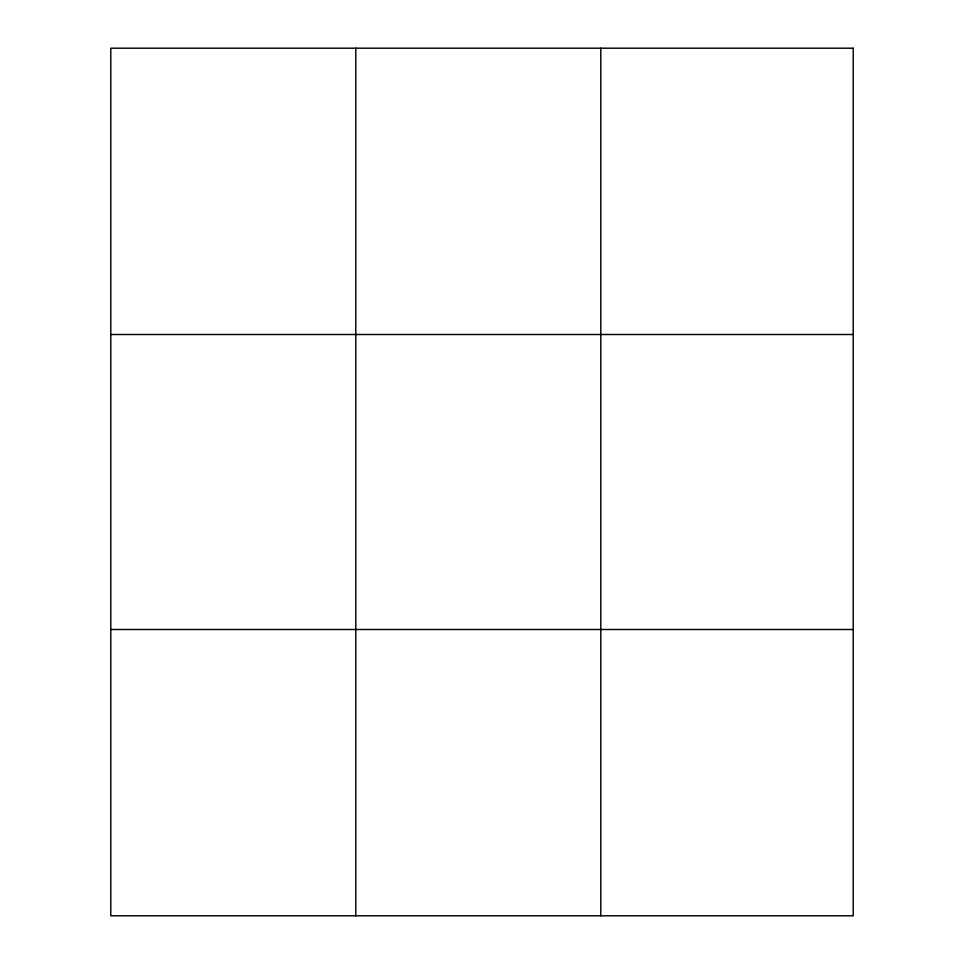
<?xml version="1.0" encoding="UTF-8"?>
<svg xmlns="http://www.w3.org/2000/svg" width="964" height="964" viewBox="0 0 964 964"><rect width="100%" height="100%" fill="white"/><g stroke="black" fill="none" stroke-linecap="round" stroke-linejoin="round"><path stroke-width="1.45" d="M355.788 915.8L355.788 48.2M600.789 915.8L600.789 48.2M110.776 334.508L853.224 334.508M110.776 629.492L853.224 629.492M853.224 48.2L853.224 915.8L110.776 915.8L110.776 48.2L853.224 48.2"/></g></svg>
